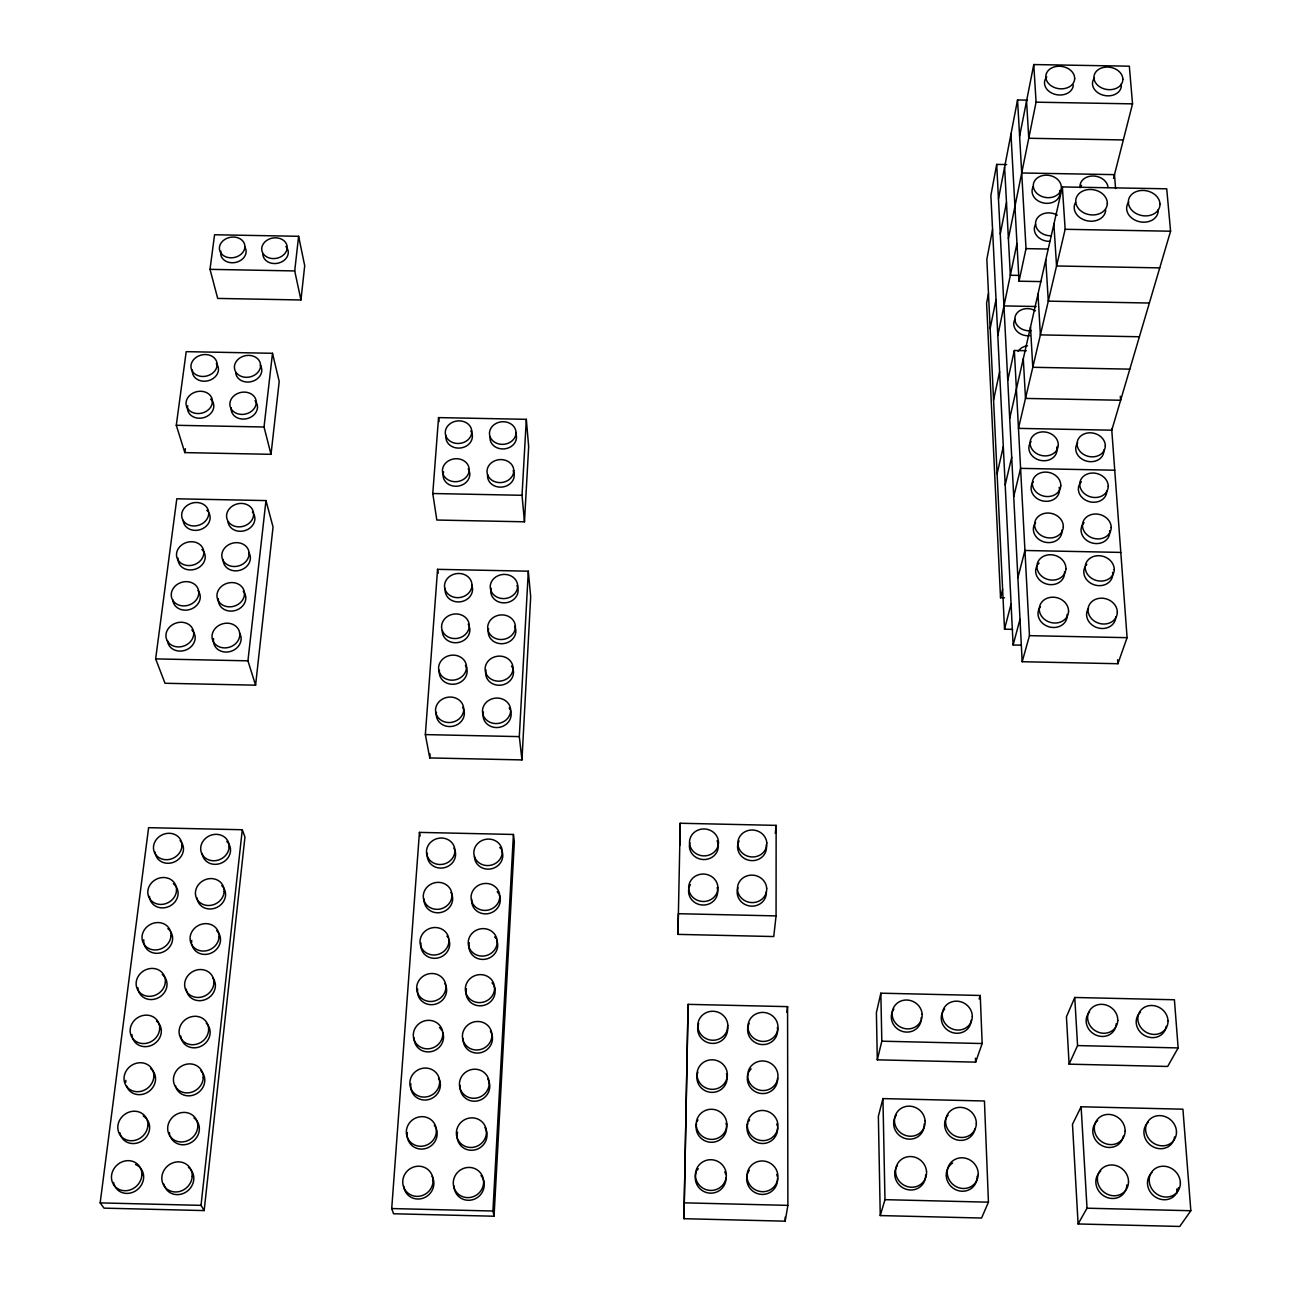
<?xml version="1.0" encoding="UTF-8"?>
<svg xmlns="http://www.w3.org/2000/svg" width="1291" height="1291" viewBox="0 0 1291 1291"><rect width="100%" height="100%" fill="white"/><g stroke="black" fill="none" stroke-linecap="round" stroke-linejoin="round"><path stroke-width="1.5" d="M766.321 891.823L766.321 893.614A14.604 13.685 8.2 0 1 751.717 906.153A14.604 13.685 8.2 0 1 737.193 893.001L737.209 891.21A14.604 13.685 8.2 0 1 737.984 887.724M776.069 915.9L776.133 825.369L680.228 823.255L677.969 934.377L773.745 936.556L776.069 915.9L678.372 913.705L677.969 934.377M924.195 1123.928L924.195 1125.897A15.54 14.766 34.8 0 1 908.848 1139.146A15.54 14.766 34.8 0 1 893.662 1124.267L893.679 1122.315A15.54 14.766 34.8 0 1 896.277 1115.101M925.599 1175.02L925.599 1176.472A15.75 14.992 40.1 0 1 910.107 1189.979A15.75 14.992 40.1 0 1 894.76 1174.826L894.792 1172.825A15.75 14.992 40.1 0 1 897.406 1165.483M921.241 1019.374L921.241 1017.486M679.792 845.298L680.228 823.255M683.956 1218.704L688.103 1004.35L787.575 1006.641L787.881 1205.374L785.17 1221.173L683.956 1218.704L688.103 1004.35M726.091 1177.634L726.01 1179.635A15.476 15.282 30.3 0 1 710.018 1193.158A15.476 15.282 30.3 0 1 695.252 1177.989L695.349 1175.988A15.476 15.282 30.3 0 1 696.301 1172.115M688.652 889.693L688.571 891.484A14.588 13.701 4.2 0 0 702.498 905.039A14.588 13.701 4.2 0 0 717.651 892.952L717.731 891.161A14.588 13.701 4.2 0 0 717.134 887.627M494.05 1216.219L492.92 1211.023L513.415 834.47L419.43 832.388L391.722 1208.554L393.561 1213.766L494.05 1216.219L514.351 841.7L513.415 834.47M521.951 759.915L519.321 736.612L528.309 571.187L437.568 569.331L425.352 734.595L429.758 757.93L521.951 759.915L530.682 596.749L528.309 571.187M524.469 521.806L528.665 446.734L526.325 419.317L438.553 417.606L432.775 493.517L436.826 520.031L524.469 521.806L522.032 495.292L526.325 419.317M460.193 1085.408L460.08 1087.312A14.976 14.379 -27.3 0 0 474.104 1101.223A14.976 14.379 -27.3 0 0 489.692 1087.974L489.789 1086.07A14.976 14.379 -27.3 0 0 487.708 1078.921M463.114 1038.464L463.066 1039.416A14.814 14.136 -22.5 0 0 476.96 1053.085A14.814 14.136 -22.5 0 0 492.387 1040.062L492.484 1038.206A14.814 14.136 -22.5 0 0 490.435 1031.186M471.764 899.198L471.667 900.957A14.362 13.41 -13.8 0 0 485.206 913.883A14.362 13.41 -13.8 0 0 500.198 901.57L500.295 899.795A14.362 13.41 -13.8 0 0 499.117 894.695M487.627 474.62L487.53 476.121A13.378 11.474 -5.6 0 0 500.198 487.143A13.378 11.474 -5.6 0 0 514.157 476.621L514.238 475.12A13.378 11.474 -5.6 0 0 513.14 470.763M490.064 436.665L489.983 438.133A13.265 11.28 -5.3 0 0 502.538 448.961A13.265 11.28 -5.3 0 0 516.384 438.617L516.465 437.149A13.265 11.28 -5.3 0 0 515.948 434.244M429.758 757.93L430.048 753.944M424.094 898.988L424.045 899.472A14.395 13.378 -16.9 0 0 436.987 912.785A14.395 13.378 -16.9 0 0 452.479 900.908L452.657 899.149A14.395 13.378 -16.9 0 0 450.93 892.452M420.979 942.963L420.785 944.754A14.54 13.604 -19.2 0 0 433.857 958.325A14.54 13.604 -19.2 0 0 449.494 946.222L449.671 944.431A14.54 13.604 -19.2 0 0 448.719 939.202M417.671 989.035L417.477 990.859A14.701 13.846 -22.1 0 0 430.661 1004.688A14.701 13.846 -22.1 0 0 446.444 992.359L446.621 990.536A14.701 13.846 -22.1 0 0 444.879 983.581M410.877 1083.794L410.683 1085.683A15.04 14.314 -30.2 0 0 424.094 1100.029A15.04 14.314 -30.2 0 0 440.183 1087.248L440.376 1085.36A15.04 14.314 -30.2 0 0 438.601 1078.146M407.375 1132.514L407.181 1134.45A15.218 14.54 -35.5 0 0 420.705 1149.071A15.218 14.54 -35.5 0 0 436.971 1136.032L437.149 1134.111A15.218 14.54 -35.5 0 0 434.325 1125.171M439.456 670.271L439.279 671.901A13.975 12.458 -9.8 0 0 451.931 684.278A13.975 12.458 -9.8 0 0 466.971 673.224L467.132 671.594A13.975 12.458 -9.8 0 0 465.438 665.365M436.423 712.293L436.245 713.955A14.104 12.684 -10.7 0 0 449.01 726.543A14.104 12.684 -10.7 0 0 464.195 715.311L464.357 713.649A14.104 12.684 -10.7 0 0 462.646 707.307M427.402 853.27L427.224 854.997A14.249 13.152 -15 0 0 440.07 868.085A14.249 13.152 -15 0 0 455.416 856.417L455.594 854.69A14.249 13.152 -15 0 0 453.867 848.106M775.31 833.373L776.133 825.369M445.347 588.406L445.169 589.987A13.733 12.039 -8.3 0 0 457.627 601.929A13.733 12.039 -8.3 0 0 472.393 591.262L472.554 589.68A13.733 12.039 -8.3 0 0 471.635 585.081M204.156 1210.587L201.025 1205.358L242.288 829.742L148.61 827.676L100.165 1202.889L104.006 1208.134L204.156 1210.587L244.951 837.02L242.288 829.742M300.948 299.98L304.708 265.72L298.608 236.301L214.564 234.752L210.013 269.351L217.695 298.415L300.948 299.98L294.719 270.932L298.608 236.301M446.073 435.438L445.911 436.923A13.265 11.264 -6.7 0 0 457.95 448.09A13.265 11.264 -6.7 0 0 472.232 438.101L472.393 436.632A13.265 11.264 -6.7 0 0 472.022 433.711M255.586 685.182L273.046 527.002L265.978 500.585L176.802 498.794L155.646 658.894L165.006 683.262L255.586 685.182L247.937 660.831L265.978 500.585M271.013 454.319L279.211 381.458L272.498 353.298L186.194 351.652L176.286 425.288L184.823 452.608L271.013 454.319L264.026 426.998L272.498 353.298M191.73 940.364L191.633 941.284A14.766 13.346 -28.4 0 0 191.665 943.059M213.612 638.625L213.418 640.239A14.023 12.152 -17.4 0 0 225.844 652.068A14.023 12.152 -17.4 0 0 240.949 640.788L241.127 639.174A14.023 12.152 -17.4 0 0 239.513 633.09M218.421 598.685L218.324 599.492A13.878 11.958 -16.3 0 0 230.653 611.111A13.878 11.958 -16.3 0 0 245.613 600.025L245.79 598.443A13.878 11.958 -16.3 0 0 243.241 591.181M231.234 407.666L231.137 408.408A13.281 11.038 -12.5 0 0 242.998 419.091A13.281 11.038 -12.5 0 0 257.312 408.892L257.49 407.423A13.281 11.038 -12.5 0 0 255.021 400.759M184.823 452.608L185.355 448.671M786.8 1012.402L787.575 1006.641M220.922 251.148L220.696 252.503A12.797 10.28 -10.8 0 0 231.702 262.767A12.797 10.28 -10.8 0 0 245.855 253.601L246.081 252.229A12.797 10.28 -10.8 0 0 244.79 247.065M192.424 370.001L192.359 370.388A13.184 10.828 -12.9 0 0 203.591 381.216A13.184 10.828 -12.9 0 0 218.211 371.534L218.437 370.097A13.184 10.828 -12.9 0 0 216.307 363.465M187.728 405.761L187.485 407.214A13.297 11.006 -13.6 0 0 198.798 418.219A13.297 11.006 -13.6 0 0 213.531 408.376L213.773 406.923A13.297 11.006 -13.6 0 0 210.594 399.097M1006.657 164.57L996.7 164.393L990.875 195.441L1013.112 645L1021.02 645.161M992.553 229.604L986.84 259.249L1004.527 629.185L1012.58 629.362M998.476 198.911L1017.55 99.956L1027.458 100.117M988.486 293.59L986.598 303.127L1000.525 597.749L1004.495 597.83M1000.267 233.978L1006.48 202.558M1019.616 136.152L1033.768 64.55L1129.335 66.196L1132.53 103.861L1113.536 178.352M990.149 328.495L996.023 299.593M1008.4 238.609L1036.076 102.183L1033.768 64.55M997.798 335.45L1016.969 243.483M993.57 400L999.605 371.889M1041.192 281.599L1019.035 281.196L1026.022 248.63L1017.55 99.956M1007.755 380.264L1014.339 350.49L1026.297 350.716M997.104 473.862L1003.301 446.638M1009.723 418.397L1062.348 186.937L1166.725 188.809L1170.582 231.218L1111.777 430.193L1018.47 428.37L1065.156 229.298L1062.348 186.937M880.849 993.182L876.395 1012.612L877.299 1059.83L975.625 1062.138L982.161 1043.531L980.256 995.474L880.849 993.182L881.818 1041.192L877.299 1059.83M1005.189 484.964L1011.708 457.192M1013.725 496.68L1020.584 468.359L1114.73 470.214M1000.525 597.749L1002.623 589.374M1004.527 629.185L1011.079 603.946M1017.873 577.722L1024.941 550.482L1120.798 552.419M882.947 1098.593L878.364 1116.263L880.252 1215.573L981.563 1218.042L988.438 1202.179L984.436 1100.997L882.947 1098.593L884.964 1199.662L880.252 1215.573M1013.112 645L1020.003 619.341M1111.664 428.564L1127.091 637.673L1117.893 663.719L1022.182 661.718L1029.46 635.656L1014.339 350.49M979.094 998.992L980.256 995.474M1074.757 997.475L1066.431 1016.824L1069.093 1064.155L1167.661 1066.463L1178.15 1047.921L1174.407 999.767L1074.757 997.475L1077.565 1045.581L1069.093 1064.155M1081.116 1106.774L1072.482 1124.316L1078.098 1223.965L1179.732 1226.45L1190.835 1210.732L1182.927 1109.195L1081.116 1106.774L1087.022 1208.198L1078.098 1223.965M1036.076 102.183L1132.53 103.861M1123.331 139.944L1028.766 138.266L1026.555 101.037M1021.714 172.978L1114.488 174.64L1115.585 188.583M1065.156 229.298L1170.582 231.218M1026.022 248.63L1048.131 249.034M1159.754 267.882L1056.554 265.978L1053.876 224.15M1018.357 275.403L1010.337 275.257L1004.608 167.104M210.013 269.351L294.719 270.932M1149.361 303.03L1048.308 301.142L1045.758 259.846M1003.962 305.902L1036.14 306.5M1139.388 336.757L1040.385 334.885L1037.98 294.106M1129.819 369.145L1032.784 367.289L1030.492 327.01M176.286 425.288L264.026 426.998M432.775 493.517L522.032 495.292M1029.46 635.656L1127.091 637.673M155.646 658.894L247.937 660.831M425.352 734.595L519.321 736.612M881.818 1041.192L982.161 1043.531M1077.565 1045.581L1178.15 1047.921M884.964 1199.662L988.438 1202.179M1087.022 1208.198L1190.835 1210.732M684.504 1202.841L787.881 1205.374M391.722 1208.554L492.92 1211.023M100.165 1202.889L201.025 1205.358M419.43 832.388L420.188 836.019M437.568 569.331L438.182 573.269M438.553 417.606L439.101 421.528M1158.124 209.723L1158.188 210.53A15.895 12.571 11.3 0 1 1143.519 222.197A15.895 12.571 11.3 0 1 1126.769 209.997L1126.64 208.335A15.895 12.571 11.3 0 1 1128.737 202.171M1121.217 84.028L1121.346 85.496A14.508 11.199 9.4 0 1 1107.823 95.857A14.508 11.199 9.4 0 1 1092.606 85.028L1092.476 83.56A14.508 11.199 9.4 0 1 1094.445 78.073M1108.033 187.502L1107.968 186.743A14.136 11.167 10.1 0 0 1093.187 175.996A14.136 11.167 10.1 0 0 1079.986 186.275L1080.099 187.744M1120.314 396.272L1120.62 400.258L1025.49 398.419L1023.295 358.656M1176.779 1189.011L1177.069 1192.965M1103.837 449.93L1103.902 450.688A14.201 11.861 13.4 0 1 1090.653 461.694A14.201 11.861 13.4 0 1 1075.823 450.172L1075.726 448.606A14.201 11.861 13.4 0 1 1077.662 442.781M1109.615 530.569L1109.744 532.199A14.475 12.281 15 0 1 1096.269 543.592A14.475 12.281 15 0 1 1081.164 531.666L1081.051 530.036A14.475 12.281 15 0 1 1084.069 522.726M1112.616 572.397L1112.745 574.059A14.621 12.49 16 0 1 1099.157 585.662A14.621 12.49 16 0 1 1083.907 573.511L1083.794 571.848A14.621 12.49 16 0 1 1084.924 567.12M1117.603 659.717L1117.893 663.719M1010.966 134.151L1019.035 281.196M996.7 164.393L1022.182 661.718M977.093 1176.262L977.126 1177.247A15.847 14.927 40.8 0 1 962.231 1191.254A15.847 14.927 40.8 0 1 946.287 1176.537L946.222 1174.536A15.847 14.927 40.8 0 1 952.645 1162.997M975.48 1058.2L975.625 1062.138M1067.124 614.403L1067.173 616.097A14.734 12.749 15.6 0 1 1052.923 627.491A14.734 12.749 15.6 0 1 1038.061 614.726L1038.029 613.047A14.734 12.749 15.6 0 1 1040.304 606.851M1064.526 571.816L1064.559 573.478A14.588 12.523 14.6 0 1 1050.422 584.662A14.588 12.523 14.6 0 1 1035.705 572.139L1035.672 570.477A14.588 12.523 14.6 0 1 1037.028 565.797M1061.96 530.004L1061.993 531.618A14.443 12.313 13.7 0 1 1047.985 542.607A14.443 12.313 13.7 0 1 1033.413 530.311L1033.365 528.681A14.443 12.313 13.7 0 1 1035.624 522.726M1033.316 186.549L1033.284 185.081A14.104 11.183 9.1 0 1 1047.017 175.173A14.104 11.183 9.1 0 1 1061.283 186.259L1061.331 187.728A14.104 11.183 9.1 0 1 1047.598 197.684A14.104 11.183 9.1 0 1 1033.316 186.549A14.056 11.167 9.1 0 0 1032.09 190.745L1032.122 192.214A14.056 11.167 9.1 0 0 1046.355 203.333A14.056 11.167 9.1 0 0 1060.04 193.376L1060.008 191.907A14.056 11.167 9.1 0 0 1059.717 190.439M785.17 1217.155L785.17 1221.173M777.553 1078.163L777.553 1080.083A15.202 14.701 19.6 0 1 762.432 1093.59A15.202 14.701 19.6 0 1 747.344 1079.421L747.344 1077.485A15.202 14.701 19.6 0 1 748.135 1073.741M777.537 1127.801L777.537 1129.77A15.363 14.959 26.3 0 1 762.255 1143.519A15.363 14.959 26.3 0 1 747.021 1129.076L747.037 1127.108A15.363 14.959 26.3 0 1 747.828 1123.283M777.505 1178.409L777.505 1180.41A15.557 15.218 36.6 0 1 762.077 1194.433A15.557 15.218 36.6 0 1 746.698 1179.716L746.714 1177.699A15.557 15.218 36.6 0 1 749.313 1170.259M1105.709 209.981A15.847 12.603 10.2 0 1 1090.411 221.213A15.847 12.603 10.2 0 1 1074.257 208.658L1074.209 206.996A15.847 12.603 10.2 0 1 1075.645 202.284M1073.321 85.012A14.475 11.216 8.4 0 1 1059.249 95.001A14.475 11.216 8.4 0 1 1044.548 83.85L1044.516 82.382A14.475 11.216 8.4 0 1 1046.759 76.96M1080.583 186.469A14.088 11.151 10.1 0 1 1081.6 185.323M1049.648 241.369A14.185 11.361 9.6 0 1 1034.365 230.04L1034.333 228.539A14.185 11.361 9.6 0 1 1035.656 224.311M1050.906 235.801A14.233 11.393 9.5 0 1 1035.576 224.456L1035.543 222.956A14.233 11.393 9.5 0 1 1057.281 215.129M1031.106 441.554A14.169 11.893 12.2 0 0 1028.895 447.315L1028.911 448.881A14.169 11.893 12.2 0 0 1043.225 460.742A14.169 11.893 12.2 0 0 1057.006 450.156L1056.958 448.574A14.169 11.893 12.2 0 0 1056.683 447.009M1085.779 565.7A14.621 12.49 16 0 1 1086.828 564.409M1037.948 564.409A14.588 12.523 14.6 0 1 1039.061 563.15M1115.795 616.695A14.766 12.716 17 0 1 1102.094 628.507A14.766 12.716 17 0 1 1086.699 616.13L1086.586 614.451A14.766 12.716 17 0 1 1088.571 608.174M1106.79 491.08A14.346 12.071 14.2 0 1 1093.445 502.264A14.346 12.071 14.2 0 1 1078.469 490.548L1078.356 488.95A14.346 12.071 14.2 0 1 1081.358 481.785M1033.349 481.785A14.298 12.103 12.9 0 0 1031.106 487.643L1031.138 489.241A14.298 12.103 12.9 0 0 1045.581 501.311A14.298 12.103 12.9 0 0 1059.475 490.515L1059.443 488.918A14.298 12.103 12.9 0 0 1059.153 487.336M1031.073 330.674A13.443 11.006 10.1 0 1 1014.887 319.829L1014.871 318.377A13.443 11.006 10.1 0 1 1035.447 310.808M1029.928 335.644A13.41 10.99 10.1 0 1 1013.806 324.816L1013.774 323.379A13.41 10.99 10.1 0 1 1015.049 319.264M1018.147 351.442A13.572 11.183 10.6 0 1 1027.475 345.81M1166.176 1026.297A15.492 13.975 33.1 0 1 1151.33 1037.593A15.492 13.975 33.1 0 1 1136.306 1023.779L1136.177 1021.875A15.492 13.975 33.1 0 1 1140.55 1012.096M1116.215 1023.715A15.427 14.04 32.2 0 1 1101.643 1036.447A15.427 14.04 32.2 0 1 1086.199 1022.165L1086.151 1020.277A15.427 14.04 32.2 0 1 1089.588 1011.918M971.219 1020.084A15.218 14.185 27.9 0 1 956.76 1033.268A15.218 14.185 27.9 0 1 941.3 1019.438L941.252 1017.55A15.218 14.185 27.9 0 1 944.641 1009.078M920.967 1021.229A15.153 14.233 25.5 0 1 905.217 1032.009A15.153 14.233 25.5 0 1 891.339 1017.824L891.355 1015.936A15.153 14.233 25.5 0 1 893.905 1009.029M1174.568 1136.871A15.96 14.475 39.1 0 1 1159.415 1148.667A15.96 14.475 39.1 0 1 1144.052 1134.24L1143.907 1132.272A15.96 14.475 39.1 0 1 1148.345 1122.057M1123.315 1136.112A15.879 14.54 38.7 0 1 1107.63 1147.376A15.879 14.54 38.7 0 1 1092.848 1132.546L1092.783 1130.577A15.879 14.54 38.7 0 1 1097.657 1120.54M1126.849 1184.928A16.105 14.75 41.8 0 1 1111.858 1198.484A16.105 14.75 41.8 0 1 1095.898 1183.266L1095.833 1181.265A16.105 14.75 41.8 0 1 1100.755 1171.034M1178.425 1187.688A16.186 14.685 41.9 0 1 1163.126 1199.71A16.186 14.685 41.9 0 1 1147.602 1185.009L1147.457 1182.992A16.186 14.685 41.9 0 1 1151.927 1172.583M975.044 1128.592A15.621 14.701 36.2 0 1 959.455 1140.34A15.621 14.701 36.2 0 1 944.689 1125.962L944.625 1123.993A15.621 14.701 36.2 0 1 948.078 1115.166M739.097 840.941A14.475 13.443 7.2 0 0 737.597 845.976L737.597 847.735A14.475 13.443 7.2 0 0 751.975 860.645A14.475 13.443 7.2 0 0 766.451 848.332L766.451 846.573A14.475 13.443 7.2 0 0 766.209 844.83M689.83 842.765A14.459 13.443 3.7 0 0 689.491 844.492L689.394 846.25A14.459 13.443 3.7 0 0 703.208 859.548A14.459 13.443 3.7 0 0 718.216 847.687L718.296 845.928A14.459 13.443 3.7 0 0 717.07 840.796M688.991 887.934A14.588 13.701 4.2 0 1 690.378 884.625M747.925 1026.942A15.04 14.443 15.3 0 0 747.667 1028.814L747.65 1030.702A15.04 14.443 15.3 0 0 762.594 1044.597A15.04 14.443 15.3 0 0 777.585 1031.348L777.585 1029.46A15.04 14.443 15.3 0 0 777.327 1027.571M748.441 1025.119A15.04 14.443 15.3 0 1 749.2 1023.392M698.689 1023.537A15.008 14.459 8.9 0 0 697.753 1027.2L697.656 1029.088A15.008 14.459 8.9 0 0 712.003 1043.402A15.008 14.459 8.9 0 0 727.559 1030.638L727.624 1028.749A15.008 14.459 8.9 0 0 727.446 1026.861M697.915 1072.111A15.153 14.734 11.9 0 0 696.962 1075.839L696.866 1077.775A15.153 14.734 11.9 0 0 711.357 1092.364A15.153 14.734 11.9 0 0 727.043 1079.357L727.123 1077.436A15.153 14.734 11.9 0 0 726.51 1073.628M748.909 1071.982A15.202 14.701 19.6 0 1 751.104 1068.835M696.511 1123.493A15.298 15.008 17.6 0 0 696.156 1125.429L696.075 1127.398A15.298 15.008 17.6 0 0 710.695 1142.277A15.298 15.008 17.6 0 0 726.543 1129.012L726.623 1127.043A15.298 15.008 17.6 0 0 725.994 1123.17M697.108 1121.637A15.298 15.008 17.6 0 1 697.963 1119.862M748.602 1121.492A15.363 14.959 26.3 0 1 749.603 1119.813M776.746 1123.928A15.363 14.959 26.3 0 1 777.279 1125.849M776.714 1174.471A15.557 15.218 36.6 0 1 777.247 1176.408M697.156 1170.308A15.476 15.282 30.3 0 1 698.253 1168.629M724.767 1171.792A15.476 15.282 30.3 0 1 725.461 1173.68M491.161 588.163A13.717 12.055 -6.5 0 0 490.838 589.729L490.741 591.31A13.717 12.055 -6.5 0 0 503.732 602.881A13.717 12.055 -6.5 0 0 518.03 591.827L518.127 590.245A13.717 12.055 -6.5 0 0 516.997 585.678M469.472 627.119A13.846 12.248 -9 0 1 469.859 630.282L469.714 631.896A13.846 12.248 -9 0 1 454.803 642.74A13.846 12.248 -9 0 1 442.248 630.589M468.181 624.166A13.846 12.248 -9 0 1 468.94 625.602M488.644 628.733A13.83 12.264 -7.1 0 0 488.305 630.315L488.208 631.928A13.83 12.264 -7.1 0 0 501.311 643.725A13.83 12.264 -7.1 0 0 515.755 632.461L515.835 630.863A13.83 12.264 -7.1 0 0 514.689 626.2M486.078 670.013A13.959 12.49 -7.7 0 0 485.739 671.643L485.642 673.273A13.959 12.49 -7.7 0 0 498.859 685.263A13.959 12.49 -7.7 0 0 513.415 673.821L513.511 672.175A13.959 12.49 -7.7 0 0 513.366 670.562M511.526 666.011A13.959 12.49 -7.7 0 1 512.979 668.964M483.463 712.035A14.088 12.7 -8.5 0 0 483.124 713.681L483.028 715.343A14.088 12.7 -8.5 0 0 496.357 727.559A14.088 12.7 -8.5 0 0 511.058 715.908L511.139 714.246A14.088 12.7 -8.5 0 0 510.607 710.97M509.154 707.968A14.088 12.7 -8.5 0 1 509.993 709.421M470.763 431.016A13.265 11.264 -6.7 0 1 471.489 432.324M443.652 471.909A13.378 11.458 -7.1 0 0 443.265 473.377L443.087 474.878A13.378 11.458 -7.1 0 0 455.223 486.239A13.378 11.458 -7.1 0 0 469.634 476.089L469.795 474.588A13.378 11.458 -7.1 0 0 469.424 471.618M468.165 468.875A13.378 11.458 -7.1 0 1 468.891 470.214M497.213 891.742A14.362 13.41 -13.8 0 1 498.278 893.162M442.571 1032.074A14.863 14.072 -25.7 0 1 443.523 1037.512L443.346 1039.368A14.863 14.072 -25.7 0 1 427.402 1051.907A14.863 14.072 -25.7 0 1 414.104 1037.835M439.521 1027.507A14.863 14.072 -25.7 0 1 441.764 1030.428M501.634 850.317A14.233 13.184 -12.1 0 1 502.796 855.32L502.699 857.046A14.233 13.184 -12.1 0 1 487.853 869.15A14.233 13.184 -12.1 0 1 474.426 856.466M499.746 847.412A14.233 13.184 -12.1 0 1 500.795 848.8M481.01 1175.536A15.363 14.83 -40.9 0 1 484.238 1184.541L484.125 1186.51A15.363 14.83 -40.9 0 1 468.23 1200.291A15.363 14.83 -40.9 0 1 453.964 1185.832M484.948 1127.559A15.153 14.604 -33.5 0 1 487.046 1134.837L486.933 1136.774A15.153 14.604 -33.5 0 1 471.199 1150.281A15.153 14.604 -33.5 0 1 457.046 1136.096L457.175 1134.176A15.153 14.604 -33.5 0 1 457.547 1132.255M446.928 936.136A14.54 13.604 -19.2 0 1 447.929 937.605M496.567 939.896A14.508 13.652 -16 0 1 497.729 945.093L497.632 946.884A14.508 13.652 -16 0 1 482.495 959.439A14.508 13.652 -16 0 1 468.843 946.271L468.956 944.479A14.508 13.652 -16 0 1 469.311 942.704M494.631 936.895A14.508 13.652 -16 0 1 495.712 938.331M493.953 985.937A14.653 13.894 -18.8 0 1 495.131 991.214L495.034 993.053A14.653 13.894 -18.8 0 1 479.752 1005.834A14.653 13.894 -18.8 0 1 465.97 992.424L466.083 990.6A14.653 13.894 -18.8 0 1 466.454 988.793M492.016 982.871A14.653 13.894 -18.8 0 1 493.097 984.339M432.082 1176.295A15.427 14.75 -41.4 0 1 433.873 1183.799L433.679 1185.767A15.427 14.75 -41.4 0 1 403.68 1186.09M287.441 248.76A12.781 10.312 -9.9 0 1 288.28 252.697L288.135 254.053A12.781 10.312 -9.9 0 1 274.37 263.558A12.781 10.312 -9.9 0 1 262.864 253.617M285.86 246.484A12.781 10.312 -9.9 0 1 286.747 247.565M260.249 365.192A13.152 10.861 -11.9 0 1 261.783 370.598L261.621 372.034A13.152 10.861 -11.9 0 1 248.292 382.055A13.152 10.861 -11.9 0 1 235.72 372.986M254.037 514.625A13.62 11.571 -14.4 0 1 254.892 519.047L254.714 520.58A13.62 11.571 -14.4 0 1 240.917 531.295A13.62 11.571 -14.4 0 1 227.942 521.596M252.374 512.043A13.62 11.571 -14.4 0 1 253.31 513.285M208.771 512.688A13.652 11.538 -15.6 0 1 210.094 518.514L209.852 520.047A13.652 11.538 -15.6 0 1 195.603 530.391A13.652 11.538 -15.6 0 1 183.128 520.338M206.834 510.3A13.652 11.538 -15.6 0 1 207.899 511.43M201.929 549.498A13.781 11.732 -16.5 0 1 205.204 557.857L204.946 559.406A13.781 11.732 -16.5 0 1 189.696 569.928A13.781 11.732 -16.5 0 1 178.029 558.148M248.792 552.532A13.749 11.764 -15.3 0 1 250.389 558.406L250.212 559.955A13.749 11.764 -15.3 0 1 235.382 570.864A13.749 11.764 -15.3 0 1 223.149 559.439M198.007 590.552A13.911 11.926 -17.5 0 1 200.218 597.878L199.976 599.46A13.911 11.926 -17.5 0 1 185.452 610.175A13.911 11.926 -17.5 0 1 172.784 599.75M191.843 629.943A14.056 12.119 -18.6 0 1 195.151 638.593L194.909 640.207A14.056 12.119 -18.6 0 1 180.256 651.1A14.056 12.119 -18.6 0 1 167.475 640.514M221.778 885.626A14.604 13.136 -26.2 0 1 225.57 894.921L225.376 896.68A14.604 13.136 -26.2 0 1 210.675 908.977A14.604 13.136 -26.2 0 1 196.974 897.842M180.094 840.651A14.491 12.878 -25.5 0 1 183.451 849.914L183.193 851.64A14.491 12.878 -25.5 0 1 168.153 863.308A14.491 12.878 -25.5 0 1 155.098 851.963M206.27 1023.15A15.137 13.765 -33.4 0 1 210.143 1032.994L209.933 1034.849A15.137 13.765 -33.4 0 1 194.78 1047.824A15.137 13.765 -33.4 0 1 180.74 1036.044M156.534 1021.116A15.185 13.701 -34.2 0 1 161.31 1032.284L161.036 1034.139A15.185 13.701 -34.2 0 1 147.319 1046.533A15.185 13.701 -34.2 0 1 132.57 1038.045M132.118 1036.286A15.185 13.701 -34.2 0 1 131.908 1034.462M150.708 1068.641A15.395 13.911 -36.7 0 1 155.517 1080.018L155.227 1081.906A15.395 13.911 -36.7 0 1 141.381 1094.526A15.395 13.911 -36.7 0 1 126.502 1085.876M125.824 1082.229A15.395 13.911 -36.7 0 1 125.873 1080.341M226.764 841.409A14.443 12.926 -24.3 0 1 230.54 850.559L230.347 852.286A14.443 12.926 -24.3 0 1 215.775 864.341A14.443 12.926 -24.3 0 1 202.203 853.416M188.438 1167.322A15.75 14.395 -42.1 0 1 193.811 1178.957L193.602 1180.91A15.75 14.395 -42.1 0 1 178.965 1194.562A15.75 14.395 -42.1 0 1 163.86 1184.105M194.021 1117.974A15.54 14.185 -39.1 0 1 199.363 1129.383L199.153 1131.303A15.54 14.185 -39.1 0 1 185.646 1144.568A15.54 14.185 -39.1 0 1 170.234 1136.225M169.686 1134.434A15.54 14.185 -39.1 0 1 169.395 1132.546M173.381 883.706A14.653 13.088 -27.4 0 1 178.077 894.276L177.803 896.035A14.653 13.088 -27.4 0 1 162.618 907.912A14.653 13.088 -27.4 0 1 149.466 896.357M170.315 931.166A14.83 13.281 -29.5 0 1 172.591 939.445L172.316 941.236A14.83 13.281 -29.5 0 1 156.033 953.307A14.83 13.281 -29.5 0 1 143.753 939.767M167.862 928.681A14.83 13.281 -29.5 0 1 169.186 929.843M216.694 930.633A14.766 13.346 -28.4 0 1 220.519 940.106L220.325 941.897A14.766 13.346 -28.4 0 1 206.415 954.339A14.766 13.346 -28.4 0 1 191.956 944.802M212.725 977.787A14.943 13.556 -30.8 0 1 215.387 986.114L215.177 987.938A14.943 13.556 -30.8 0 1 200.17 1000.686A14.943 13.556 -30.8 0 1 186.259 989.132M162.246 974.479A15.008 13.491 -31.8 0 1 167.007 985.436L166.733 987.26A15.008 13.491 -31.8 0 1 151.241 999.573A15.008 13.491 -31.8 0 1 137.863 987.583M200.896 1070.723A15.331 13.975 -36.2 0 1 204.801 1080.728L204.591 1082.616A15.331 13.975 -36.2 0 1 190.245 1095.769A15.331 13.975 -36.2 0 1 175.415 1085.699M143.236 1116.005A15.605 14.12 -39.4 0 1 149.611 1128.641L149.32 1130.577A15.605 14.12 -39.4 0 1 134.329 1143.536A15.605 14.12 -39.4 0 1 119.853 1132.788M135.474 1164.466A15.815 14.314 -42.1 0 1 143.608 1178.199L143.301 1180.168A15.815 14.314 -42.1 0 1 128.148 1193.384A15.815 14.314 -42.1 0 1 113.543 1182.427M766.693 888.24L766.693 890.032A14.653 13.717 8.2 0 1 752.024 902.603A14.653 13.717 8.2 0 1 737.468 889.418L737.484 887.627A14.653 13.717 8.2 0 1 752.137 875.12A14.653 13.717 8.2 0 1 766.693 888.24M766.806 842.878L766.806 844.637A14.524 13.475 7.2 0 1 752.282 856.982A14.524 13.475 7.2 0 1 737.855 844.04L737.871 842.281A14.524 13.475 7.2 0 1 752.395 830A14.524 13.475 7.2 0 1 766.806 842.878M922.145 1014.242L922.145 1016.13A15.202 14.282 25.3 0 1 907.057 1028.879A15.202 14.282 25.3 0 1 892.129 1014.581L892.146 1012.693A15.202 14.282 25.3 0 1 907.234 1000.025A15.202 14.282 25.3 0 1 922.145 1014.242M925.131 1120.991L925.131 1122.96A15.605 14.798 34.5 0 1 909.735 1136.241A15.605 14.798 34.5 0 1 894.485 1121.33L894.502 1119.362A15.605 14.798 34.5 0 1 909.897 1106.161A15.605 14.798 34.5 0 1 925.131 1120.991M926.551 1171.679L926.535 1173.68A15.815 15.04 39.9 0 1 910.994 1187.236A15.815 15.04 39.9 0 1 895.599 1172.034L895.615 1170.017A15.815 15.04 39.9 0 1 911.156 1156.558A15.815 15.04 39.9 0 1 926.551 1171.679M747.973 1025.587L747.957 1027.491A15.089 14.475 15.1 0 0 762.949 1041.434A15.089 14.475 15.1 0 0 777.989 1028.152L777.989 1026.248A15.089 14.475 15.1 0 0 762.997 1012.402A15.089 14.475 15.1 0 0 747.973 1025.587M747.021 1174.923L747.021 1176.94A15.605 15.266 36 0 0 762.448 1191.706A15.605 15.266 36 0 0 777.94 1177.634L777.924 1175.617A15.605 15.266 36 0 0 762.497 1160.948A15.605 15.266 36 0 0 747.021 1174.923M747.344 1124.187L747.328 1126.155A15.411 15.008 25.8 0 0 762.626 1140.631A15.411 15.008 25.8 0 0 777.957 1126.833L777.957 1124.864A15.411 15.008 25.8 0 0 762.674 1110.47A15.411 15.008 25.8 0 0 747.344 1124.187M747.667 1074.419L747.65 1076.355A15.25 14.75 19.3 0 0 762.787 1090.556A15.25 14.75 19.3 0 0 777.973 1077.017L777.973 1075.08A15.25 14.75 19.3 0 0 762.836 1060.96A15.25 14.75 19.3 0 0 747.667 1074.419M727.866 1025.538L727.785 1027.426A15.056 14.491 8.8 0 1 712.196 1040.239A15.056 14.491 8.8 0 1 697.802 1025.877L697.882 1023.973A15.056 14.491 8.8 0 1 713.471 1011.256A15.056 14.491 8.8 0 1 727.866 1025.538M727.366 1074.354L727.285 1076.291A15.202 14.766 11.7 0 1 711.535 1089.33A15.202 14.766 11.7 0 1 697.011 1074.693L697.092 1072.756A15.202 14.766 11.7 0 1 712.842 1059.798A15.202 14.766 11.7 0 1 727.366 1074.354M726.865 1124.122L726.785 1126.091A15.363 15.056 17.1 0 1 710.873 1139.388A15.363 15.056 17.1 0 1 696.204 1124.461L696.301 1122.492A15.363 15.056 17.1 0 1 712.18 1109.276A15.363 15.056 17.1 0 1 726.865 1124.122M726.333 1174.858L726.252 1176.859A15.524 15.331 29.3 0 1 710.195 1190.431A15.524 15.331 29.3 0 1 695.381 1175.197L695.478 1173.196A15.524 15.331 29.3 0 1 711.519 1159.721A15.524 15.331 29.3 0 1 726.333 1174.858M718.49 842.216L718.409 843.991A14.508 13.475 3.7 0 1 703.353 855.885A14.508 13.475 3.7 0 1 689.507 842.539L689.588 840.78A14.508 13.475 3.7 0 1 704.644 828.951A14.508 13.475 3.7 0 1 718.49 842.216M717.925 887.579L717.844 889.37A14.637 13.733 4.2 0 1 702.643 901.489A14.637 13.733 4.2 0 1 688.668 887.901L688.765 886.11A14.637 13.733 4.2 0 1 703.95 874.055A14.637 13.733 4.2 0 1 717.925 887.579M510.671 710.211L510.574 711.89A14.136 12.732 -8.4 0 1 495.825 723.573A14.136 12.732 -8.4 0 1 482.463 711.325L482.56 709.663A14.136 12.732 -8.4 0 1 497.309 698.044A14.136 12.732 -8.4 0 1 510.671 710.211M513.043 668.06L512.963 669.706A14.007 12.507 -7.7 0 1 498.342 681.18A14.007 12.507 -7.7 0 1 485.093 669.158L485.19 667.512A14.007 12.507 -7.7 0 1 499.795 656.102A14.007 12.507 -7.7 0 1 513.043 668.06M515.383 626.635L515.303 628.249A13.878 12.297 -7 0 1 500.827 639.529A13.878 12.297 -7 0 1 487.675 627.716L487.772 626.103A13.878 12.297 -7 0 1 502.247 614.887A13.878 12.297 -7 0 1 515.383 626.635M517.691 585.936L517.594 587.518A13.749 12.087 -6.5 0 1 503.248 598.604A13.749 12.087 -6.5 0 1 490.209 587.002L490.306 585.42A13.749 12.087 -6.5 0 1 504.652 574.398A13.749 12.087 -6.5 0 1 517.691 585.936M483.641 1181.846L483.528 1183.815A15.411 14.879 -40.5 0 1 467.568 1197.628A15.411 14.879 -40.5 0 1 453.254 1183.121L453.383 1181.152A15.411 14.879 -40.5 0 1 469.327 1167.419A15.411 14.879 -40.5 0 1 483.641 1181.846M486.449 1131.997L486.352 1133.934A15.218 14.653 -33.1 0 1 470.553 1147.489A15.218 14.653 -33.1 0 1 456.369 1133.256L456.481 1131.319A15.218 14.653 -33.1 0 1 472.264 1117.845A15.218 14.653 -33.1 0 1 486.449 1131.997M489.224 1083.084L489.111 1084.989A15.024 14.411 -27 0 1 473.474 1098.286A15.024 14.411 -27 0 1 459.418 1084.327L459.531 1082.423A15.024 14.411 -27 0 1 475.153 1069.206A15.024 14.411 -27 0 1 489.224 1083.084M491.936 1035.075L491.823 1036.947A14.863 14.169 -22.2 0 1 476.347 1050.003A14.863 14.169 -22.2 0 1 462.404 1036.302L462.517 1034.446A14.863 14.169 -22.2 0 1 477.993 1021.471A14.863 14.169 -22.2 0 1 491.936 1035.075M494.598 987.97L494.485 989.81A14.701 13.927 -18.6 0 1 479.155 1002.623A14.701 13.927 -18.6 0 1 465.341 989.18L465.454 987.341A14.701 13.927 -18.6 0 1 480.768 974.608A14.701 13.927 -18.6 0 1 494.598 987.97M497.213 941.72L497.116 943.527A14.556 13.685 -15.9 0 1 481.914 956.098A14.556 13.685 -15.9 0 1 468.213 942.898L468.326 941.107A14.556 13.685 -15.9 0 1 483.512 928.6A14.556 13.685 -15.9 0 1 497.213 941.72M499.778 896.309L499.682 898.084A14.411 13.443 -13.7 0 1 484.625 910.429A14.411 13.443 -13.7 0 1 471.054 897.471L471.15 895.712A14.411 13.443 -13.7 0 1 486.191 883.431A14.411 13.443 -13.7 0 1 499.778 896.309M502.296 851.721L502.199 853.448A14.282 13.217 -12.1 0 1 487.288 865.583A14.282 13.217 -12.1 0 1 473.829 852.867L473.926 851.124A14.282 13.217 -12.1 0 1 488.821 839.069A14.282 13.217 -12.1 0 1 502.296 851.721M513.802 470.553L513.705 472.07A13.41 11.49 -5.6 0 1 499.714 482.608A13.41 11.49 -5.6 0 1 487.014 471.57L487.11 470.069A13.41 11.49 -5.6 0 1 501.102 459.58A13.41 11.49 -5.6 0 1 513.802 470.553M516.029 432.517L515.948 433.986A13.297 11.312 -5.2 0 1 502.07 444.362A13.297 11.312 -5.2 0 1 489.467 433.502L489.563 432.033A13.297 11.312 -5.2 0 1 503.425 421.721A13.297 11.312 -5.2 0 1 516.029 432.517M439.634 1082.358L439.44 1084.262A15.089 14.346 -29.9 0 1 423.287 1097.076A15.089 14.346 -29.9 0 1 409.844 1082.697L410.038 1080.793A15.089 14.346 -29.9 0 1 426.175 1068.06A15.089 14.346 -29.9 0 1 439.634 1082.358M436.39 1131.255L436.213 1133.191A15.266 14.572 -35.2 0 1 419.898 1146.263A15.266 14.572 -35.2 0 1 406.326 1131.594L406.52 1129.657A15.266 14.572 -35.2 0 1 422.819 1116.667A15.266 14.572 -35.2 0 1 436.39 1131.255M433.098 1181.087L432.905 1183.056A15.476 14.798 -41.1 0 1 416.428 1196.37A15.476 14.798 -41.1 0 1 402.744 1181.426L402.937 1179.458A15.476 14.798 -41.1 0 1 419.414 1166.225A15.476 14.798 -41.1 0 1 433.098 1181.087M454.932 851.076L454.755 852.818A14.298 13.184 -14.9 0 1 439.36 864.518A14.298 13.184 -14.9 0 1 426.482 851.398L426.659 849.672A14.298 13.184 -14.9 0 1 442.038 838.037A14.298 13.184 -14.9 0 1 454.932 851.076M451.979 895.664L451.818 897.423A14.443 13.41 -16.8 0 1 436.261 909.332A14.443 13.41 -16.8 0 1 423.27 895.97L423.448 894.211A14.443 13.41 -16.8 0 1 438.988 882.366A14.443 13.41 -16.8 0 1 451.979 895.664M448.978 941.058L448.8 942.85A14.588 13.636 -19.1 0 1 433.114 954.985A14.588 13.636 -19.1 0 1 420.011 941.381L420.188 939.574A14.588 13.636 -19.1 0 1 435.874 927.519A14.588 13.636 -19.1 0 1 448.978 941.058M445.928 987.292L445.75 989.116A14.75 13.878 -22 0 1 429.903 1001.477A14.75 13.878 -22 0 1 416.686 987.615L416.864 985.775A14.75 13.878 -22 0 1 432.695 973.511A14.75 13.878 -22 0 1 445.928 987.292M442.813 1034.381L442.619 1036.237A14.911 14.12 -25.5 0 1 426.627 1048.825A14.911 14.12 -25.5 0 1 413.298 1034.704L413.491 1032.848A14.911 14.12 -25.5 0 1 429.467 1020.342A14.911 14.12 -25.5 0 1 442.813 1034.381M471.973 585.372L471.812 586.953A13.765 12.071 -8.3 0 1 456.998 597.652A13.765 12.071 -8.3 0 1 444.507 585.678L444.669 584.097A13.765 12.071 -8.3 0 1 459.483 573.478A13.765 12.071 -8.3 0 1 471.973 585.372M469.279 626.07L469.117 627.668A13.894 12.281 -9 0 1 454.158 638.545A13.894 12.281 -9 0 1 441.57 626.377L441.748 624.763A13.894 12.281 -9 0 1 456.691 613.951A13.894 12.281 -9 0 1 469.279 626.07M466.535 667.463L466.374 669.109A14.023 12.49 -9.8 0 1 451.269 680.179A14.023 12.49 -9.8 0 1 438.585 667.786L438.762 666.14A14.023 12.49 -9.8 0 1 453.835 655.134A14.023 12.49 -9.8 0 1 466.535 667.463M463.743 709.614L463.566 711.276A14.153 12.7 -10.7 0 1 448.332 722.54A14.153 12.7 -10.7 0 1 435.535 709.921L435.712 708.259A14.153 12.7 -10.7 0 1 450.93 697.059A14.153 12.7 -10.7 0 1 463.743 709.614M469.214 470.037L469.069 471.538A13.426 11.474 -7.1 0 1 454.61 481.704A13.426 11.474 -7.1 0 1 442.442 470.327L442.603 468.827A13.426 11.474 -7.1 0 1 457.046 458.725A13.426 11.474 -7.1 0 1 469.214 470.037M471.828 432.001L471.667 433.486A13.313 11.296 -6.7 0 1 457.353 443.475A13.313 11.296 -6.7 0 1 445.266 432.291L445.427 430.807A13.313 11.296 -6.7 0 1 459.757 420.866A13.313 11.296 -6.7 0 1 471.828 432.001M192.214 1176.23L192.004 1178.199A15.815 14.443 -42 0 1 175.302 1191.98A15.815 14.443 -42 0 1 161.827 1177.521L162.053 1175.552A15.815 14.443 -42 0 1 178.723 1161.852A15.815 14.443 -42 0 1 192.214 1176.23M197.797 1126.51L197.571 1128.447A15.589 14.233 -38.9 0 1 181.063 1141.97A15.589 14.233 -38.9 0 1 167.685 1127.769L167.911 1125.849A15.589 14.233 -38.9 0 1 184.419 1112.406A15.589 14.233 -38.9 0 1 197.797 1126.51M203.268 1077.727L203.058 1079.631A15.379 14.023 -36 0 1 186.711 1092.896A15.379 14.023 -36 0 1 173.446 1078.969L173.672 1077.065A15.379 14.023 -36 0 1 190.003 1063.881A15.379 14.023 -36 0 1 203.268 1077.727M208.642 1029.847L208.432 1031.719A15.185 13.814 -33.3 0 1 192.246 1044.742A15.185 13.814 -33.3 0 1 179.094 1031.073L179.32 1029.217A15.185 13.814 -33.3 0 1 195.474 1016.275A15.185 13.814 -33.3 0 1 208.642 1029.847M213.903 982.854L213.709 984.694A14.992 13.604 -30.7 0 1 197.684 997.475A14.992 13.604 -30.7 0 1 184.645 984.065L184.855 982.225A14.992 13.604 -30.7 0 1 200.863 969.525A14.992 13.604 -30.7 0 1 213.903 982.854M219.083 936.717L218.889 938.525A14.814 13.378 -28.3 0 1 203.026 951.064A14.814 13.378 -28.3 0 1 190.084 937.912L190.293 936.104A14.814 13.378 -28.3 0 1 206.14 923.63A14.814 13.378 -28.3 0 1 219.083 936.717M224.166 891.419L223.972 893.194A14.653 13.168 -26.1 0 1 208.271 905.507A14.653 13.168 -26.1 0 1 195.425 892.581L195.635 890.822A14.653 13.168 -26.1 0 1 211.321 878.574A14.653 13.168 -26.1 0 1 224.166 891.419M229.153 846.944L228.959 848.671A14.491 12.958 -24.2 0 1 213.418 860.774A14.491 12.958 -24.2 0 1 200.686 848.09L200.88 846.347A14.491 12.958 -24.2 0 1 216.42 834.325A14.491 12.958 -24.2 0 1 229.153 846.944M239.803 634.978L239.626 636.592A14.056 12.184 -17.3 0 1 224.473 647.904A14.056 12.184 -17.3 0 1 212.014 636.043L212.208 634.43A14.056 12.184 -17.3 0 1 227.345 623.182A14.056 12.184 -17.3 0 1 239.803 634.978M244.499 594.15L244.322 595.732A13.927 11.99 -16.2 0 1 229.314 606.851A13.927 11.99 -16.2 0 1 216.953 595.216L217.146 593.618A13.927 11.99 -16.2 0 1 232.138 582.564A13.927 11.99 -16.2 0 1 244.499 594.15M249.115 554.033L248.937 555.582A13.798 11.797 -15.3 0 1 234.074 566.523A13.798 11.797 -15.3 0 1 221.794 555.065L221.987 553.516A13.798 11.797 -15.3 0 1 236.85 542.64A13.798 11.797 -15.3 0 1 249.115 554.033M253.649 514.593L253.472 516.126A13.668 11.603 -14.4 0 1 238.738 526.873A13.668 11.603 -14.4 0 1 226.571 515.625L226.748 514.092A13.668 11.603 -14.4 0 1 241.465 503.409A13.668 11.603 -14.4 0 1 253.649 514.593M287.215 247.711L287.054 249.082A12.813 10.328 -9.8 0 1 273.256 258.603A12.813 10.328 -9.8 0 1 261.718 248.647L261.879 247.275A12.813 10.328 -9.8 0 1 275.661 237.802A12.813 10.328 -9.8 0 1 287.215 247.711M256.28 402.744L256.102 404.196A13.313 11.054 -12.5 0 1 241.74 414.427A13.313 11.054 -12.5 0 1 229.863 403.728L230.04 402.259A13.313 11.054 -12.5 0 1 244.386 392.093A13.313 11.054 -12.5 0 1 256.28 402.744M260.604 365.837L260.443 367.273A13.2 10.877 -11.9 0 1 246.21 377.327A13.2 10.877 -11.9 0 1 234.413 366.805L234.575 365.369A13.2 10.877 -11.9 0 1 248.808 355.364A13.2 10.877 -11.9 0 1 260.604 365.837M153.823 1077.017L153.532 1078.905A15.444 13.943 -36.6 0 1 136.685 1091.702A15.444 13.943 -36.6 0 1 124.065 1077.34L124.372 1075.451A15.444 13.943 -36.6 0 1 141.187 1062.735A15.444 13.943 -36.6 0 1 153.823 1077.017M147.884 1125.784L147.577 1127.705A15.653 14.153 -39.2 0 1 130.569 1140.744A15.653 14.153 -39.2 0 1 117.852 1126.107L118.143 1124.187A15.653 14.153 -39.2 0 1 135.135 1111.228A15.653 14.153 -39.2 0 1 147.884 1125.784M141.816 1175.472L141.526 1177.44A15.879 14.362 -41.9 0 1 124.339 1190.722A15.879 14.362 -41.9 0 1 111.51 1175.827L111.817 1173.858A15.879 14.362 -41.9 0 1 128.987 1160.657A15.879 14.362 -41.9 0 1 141.816 1175.472M181.918 846.299L181.66 848.042A14.54 12.91 -25.4 0 1 165.635 859.709A14.54 12.91 -25.4 0 1 153.5 846.622L153.774 844.895A14.54 12.91 -25.4 0 1 169.783 833.292A14.54 12.91 -25.4 0 1 181.918 846.299M176.496 890.774L176.238 892.533A14.701 13.12 -27.3 0 1 160.068 904.426A14.701 13.12 -27.3 0 1 147.836 891.097L148.11 889.338A14.701 13.12 -27.3 0 1 164.264 877.525A14.701 13.12 -27.3 0 1 176.496 890.774M170.993 936.056L170.719 937.847A14.879 13.33 -29.4 0 1 154.371 949.95A14.879 13.33 -29.4 0 1 142.058 936.378L142.333 934.587A14.879 13.33 -29.4 0 1 158.648 922.565A14.879 13.33 -29.4 0 1 170.993 936.056M165.377 982.177L165.087 984A15.056 13.539 -31.6 0 1 148.594 996.329A15.056 13.539 -31.6 0 1 136.168 982.499L136.459 980.676A15.056 13.539 -31.6 0 1 152.935 968.428A15.056 13.539 -31.6 0 1 165.377 982.177M159.648 1029.153L159.358 1031.009A15.25 13.749 -34 0 1 142.704 1043.564A15.25 13.749 -34 0 1 130.181 1029.476L130.472 1027.62A15.25 13.749 -34 0 1 147.109 1015.146A15.25 13.749 -34 0 1 159.648 1029.153M208.706 514.06L208.464 515.593A13.701 11.571 -15.6 0 1 193.295 525.953A13.701 11.571 -15.6 0 1 181.676 514.351L181.934 512.817A13.701 11.571 -15.6 0 1 197.087 502.522A13.701 11.571 -15.6 0 1 208.706 514.06M203.8 553.484L203.542 555.033A13.83 11.748 -16.5 0 1 188.228 565.571A13.83 11.748 -16.5 0 1 176.528 553.774L176.786 552.225A13.83 11.748 -16.5 0 1 192.085 541.736A13.83 11.748 -16.5 0 1 203.8 553.484M198.782 593.586L198.54 595.167A13.959 11.942 -17.5 0 1 183.08 605.899A13.959 11.942 -17.5 0 1 171.283 593.892L171.542 592.295A13.959 11.942 -17.5 0 1 186.985 581.644A13.959 11.942 -17.5 0 1 198.782 593.586M193.698 634.397L193.44 636.011A14.104 12.135 -18.6 0 1 177.835 646.92A14.104 12.135 -18.6 0 1 165.958 634.704L166.216 633.09A14.104 12.135 -18.6 0 1 181.805 622.246A14.104 12.135 -18.6 0 1 193.698 634.397M244.887 247.259L244.661 248.614A12.829 10.296 -10.8 0 1 230.46 257.813A12.829 10.296 -10.8 0 1 219.422 247.533L219.648 246.178A12.829 10.296 -10.8 0 1 233.849 237.044A12.829 10.296 -10.8 0 1 244.887 247.259M217.13 365.353L216.888 366.773A13.217 10.844 -12.9 0 1 202.235 376.472A13.217 10.844 -12.9 0 1 190.971 365.627L191.213 364.191A13.217 10.844 -12.9 0 1 205.866 354.557A13.217 10.844 -12.9 0 1 217.13 365.353M212.434 402.243L212.208 403.696A13.33 11.022 -13.6 0 1 197.41 413.556A13.33 11.022 -13.6 0 1 186.065 402.518L186.324 401.065A13.33 11.022 -13.6 0 1 201.089 391.27A13.33 11.022 -13.6 0 1 212.434 402.243M1159.996 204.22L1159.834 202.558A15.944 12.603 11.3 0 0 1143.051 190.423A15.944 12.603 11.3 0 0 1128.318 202.025L1128.463 203.688A15.944 12.603 11.3 0 0 1145.262 215.904A15.944 12.603 11.3 0 0 1159.996 204.22M1122.88 79.316L1122.75 77.831A14.556 11.216 9.3 0 0 1107.468 67.051A14.556 11.216 9.3 0 0 1093.913 77.363L1094.026 78.848A14.556 11.216 9.3 0 0 1109.308 89.692A14.556 11.216 9.3 0 0 1122.88 79.316M1168.032 1021.197L1167.887 1019.293A15.557 14.023 33 0 0 1151.846 1005.479A15.557 14.023 33 0 0 1137.823 1018.647L1137.952 1020.535A15.557 14.023 33 0 0 1154.009 1034.446A15.557 14.023 33 0 0 1168.032 1021.197M1176.488 1132.013L1176.343 1130.028A16.025 14.524 38.9 0 0 1159.915 1115.602A16.025 14.524 38.9 0 0 1145.601 1129.351L1145.746 1131.319A16.025 14.524 38.9 0 0 1162.174 1145.843A16.025 14.524 38.9 0 0 1176.488 1132.013M1180.377 1182.943L1180.216 1180.926A16.25 14.734 41.8 0 0 1163.627 1166.209A16.25 14.734 41.8 0 0 1149.184 1180.216L1149.329 1182.233A16.25 14.734 41.8 0 0 1165.934 1197.047A16.25 14.734 41.8 0 0 1180.377 1182.943M1105.322 445.831L1105.209 444.249A14.249 11.893 13.4 0 0 1090.346 432.792A14.249 11.893 13.4 0 0 1077.065 443.733L1077.162 445.314A14.249 11.893 13.4 0 0 1092.041 456.853A14.249 11.893 13.4 0 0 1105.322 445.831M1108.243 486.304L1108.13 484.706A14.395 12.103 14.1 0 0 1093.122 473.022A14.395 12.103 14.1 0 0 1079.728 484.173L1079.841 485.771A14.395 12.103 14.1 0 0 1094.849 497.519A14.395 12.103 14.1 0 0 1108.243 486.304M1111.212 527.503L1111.099 525.873A14.524 12.313 15 0 0 1095.946 513.996A14.524 12.313 15 0 0 1082.439 525.34L1082.552 526.97A14.524 12.313 15 0 0 1097.705 538.928A14.524 12.313 15 0 0 1111.212 527.503M1114.246 569.476L1114.117 567.814A14.669 12.523 15.9 0 0 1098.819 555.695A14.669 12.523 15.9 0 0 1085.198 567.265L1085.311 568.928A14.669 12.523 15.9 0 0 1100.61 581.095A14.669 12.523 15.9 0 0 1114.246 569.476M1117.328 612.208L1117.199 610.514A14.814 12.749 16.9 0 0 1101.756 598.185A14.814 12.749 16.9 0 0 1088.006 609.949L1088.119 611.644A14.814 12.749 16.9 0 0 1103.579 624.037A14.814 12.749 16.9 0 0 1117.328 612.208M1107.323 203.671L1107.258 202.009A15.912 12.62 10.2 0 0 1091.056 189.487A15.912 12.62 10.2 0 0 1075.71 200.686L1075.758 202.348A15.912 12.62 10.2 0 0 1091.976 214.935A15.912 12.62 10.2 0 0 1107.323 203.671M972.301 1016.84L972.22 1014.952A15.266 14.233 27.7 0 0 956.728 1001.154A15.266 14.233 27.7 0 0 942.22 1014.306L942.285 1016.195A15.266 14.233 27.7 0 0 957.777 1030.073A15.266 14.233 27.7 0 0 972.301 1016.84M976.335 1123.703L976.254 1121.734A15.686 14.75 36 0 0 960.423 1107.355A15.686 14.75 36 0 0 945.625 1121.056L945.69 1123.025A15.686 14.75 36 0 0 961.521 1137.484A15.686 14.75 36 0 0 976.335 1123.703M978.255 1174.455L978.175 1172.454A15.895 14.976 40.5 0 0 962.182 1157.785A15.895 14.976 40.5 0 0 947.239 1171.744L947.304 1173.761A15.895 14.976 40.5 0 0 963.296 1188.511A15.895 14.976 40.5 0 0 978.255 1174.455M1128.512 1182.169L1128.447 1180.152A16.154 14.798 41.6 0 0 1112.439 1164.982A16.154 14.798 41.6 0 0 1097.382 1178.489L1097.447 1180.507A16.154 14.798 41.6 0 0 1113.455 1195.773A16.154 14.798 41.6 0 0 1128.512 1182.169M1125.139 1131.255L1125.058 1129.286A15.928 14.572 38.5 0 0 1109.211 1114.407A15.928 14.572 38.5 0 0 1094.3 1127.656L1094.365 1129.625A15.928 14.572 38.5 0 0 1110.228 1144.601A15.928 14.572 38.5 0 0 1125.139 1131.255M1117.78 1020.487L1117.716 1018.583A15.476 14.072 32 0 0 1102.224 1004.333A15.476 14.072 32 0 0 1087.619 1017.034L1087.668 1018.922A15.476 14.072 32 0 0 1103.159 1033.252A15.476 14.072 32 0 0 1117.78 1020.487M1074.677 78.832L1074.628 77.363A14.524 11.232 8.4 0 0 1059.895 66.244A14.524 11.232 8.4 0 0 1045.775 76.185L1045.823 77.67A14.524 11.232 8.4 0 0 1060.573 88.837A14.524 11.232 8.4 0 0 1074.677 78.832M1068.545 611.595L1068.496 609.917A14.782 12.781 15.5 0 0 1053.585 597.2A14.782 12.781 15.5 0 0 1039.287 608.545L1039.32 610.24A14.782 12.781 15.5 0 0 1054.231 623.02A14.782 12.781 15.5 0 0 1068.545 611.595M1065.914 568.879L1065.866 567.217A14.621 12.555 14.5 0 0 1051.1 554.743A14.621 12.555 14.5 0 0 1036.915 565.878L1036.963 567.54A14.621 12.555 14.5 0 0 1051.729 580.095A14.621 12.555 14.5 0 0 1065.914 568.879M1063.316 526.938L1063.268 525.308A14.491 12.329 13.7 0 0 1048.647 513.043A14.491 12.329 13.7 0 0 1034.591 523.985L1034.64 525.615A14.491 12.329 13.7 0 0 1049.26 537.944A14.491 12.329 13.7 0 0 1063.316 526.938M1060.782 485.739L1060.734 484.141A14.346 12.119 12.9 0 0 1046.259 472.103A14.346 12.119 12.9 0 0 1032.316 482.85L1032.348 484.448A14.346 12.119 12.9 0 0 1046.84 496.551A14.346 12.119 12.9 0 0 1060.782 485.739M1058.281 445.282L1058.249 443.717A14.217 11.909 12.2 0 0 1043.886 431.888A14.217 11.909 12.2 0 0 1030.073 442.442L1030.105 444.023A14.217 11.909 12.2 0 0 1044.467 455.901A14.217 11.909 12.2 0 0 1058.281 445.282"/></g></svg>
